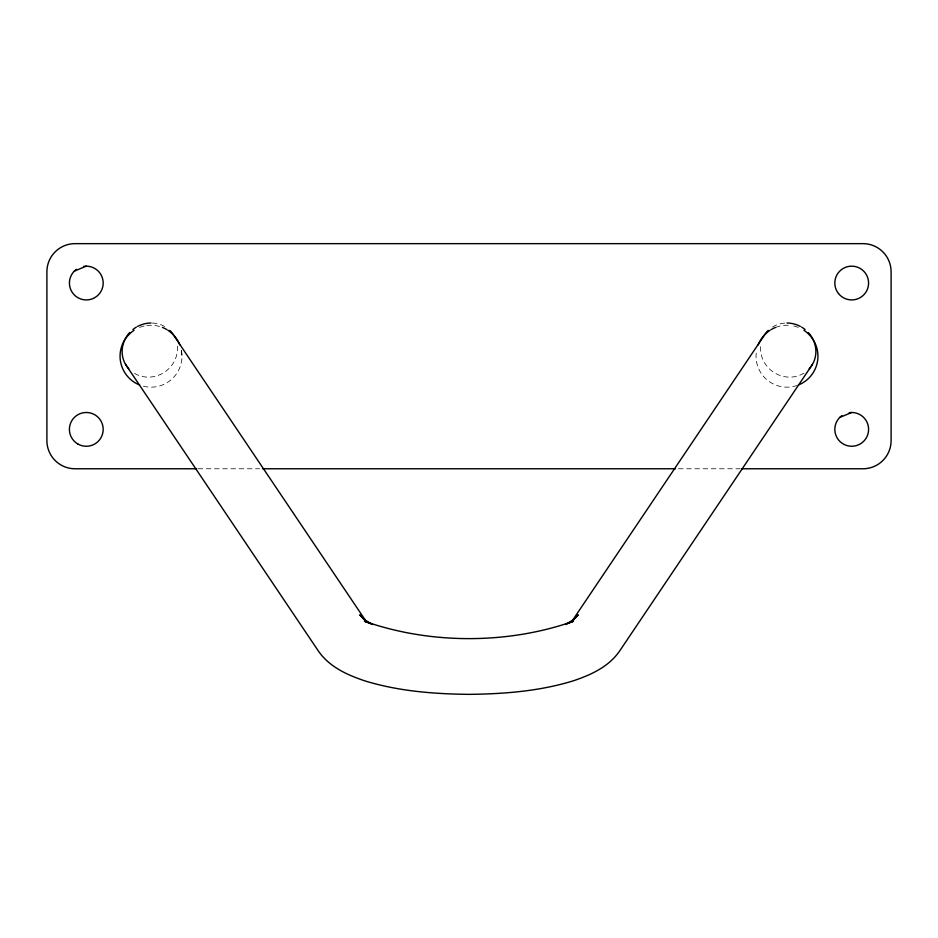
<?xml version="1.0" encoding="UTF-8"?>
<svg xmlns="http://www.w3.org/2000/svg" width="938" height="938" viewBox="0 0 938 938"><rect width="100%" height="100%" fill="white"/><g stroke="black" fill="none" stroke-linecap="round" stroke-linejoin="round"><path stroke-width="0.7" stroke-dasharray="4.69 3.52" d="M198.059 468.766L259.568 468.766M678.432 468.766L739.941 468.766M181.456 350.578L181.972 356.206M797.253 385.412A30.954 30.954 0 0 1 756.544 350.578M775.585 327.432A30.954 30.954 0 0 1 791.215 325.545M793.783 326.014A30.954 30.954 0 0 1 798.379 327.432M181.421 350.413A30.954 30.954 0 0 1 140.747 385.412M139.621 327.432A30.954 30.954 0 0 1 144.218 326.014M146.785 325.545A30.954 30.954 0 0 1 162.415 327.432M803.972 373.113A28.14 26.569 33.9 0 1 774.237 372.667A28.14 26.569 33.9 0 1 760.695 346.075M772.478 327.034A28.14 26.569 33.9 0 1 785.645 323.035M177.305 346.075A28.14 26.569 -33.9 0 1 163.118 373.054A28.14 26.569 -33.9 0 1 132.844 372.327M152.355 323.035A28.14 26.569 -33.9 0 1 165.522 327.034"/><path stroke-width="1.41" d="M571.734 621.566L764.001 335.769A28.14 26.569 33.9 0 1 768.163 330.422M812.449 364.378L619.373 651.394C608.316 667.07 590.823 674.926 573.2 680.859C539.526 691.212 504.069 693.991 469 694.355C433.931 693.991 398.474 691.212 364.8 680.859C347.177 674.926 329.684 667.07 318.627 651.394L125.551 364.378M571.828 621.788L578.218 614.836L573.27 619.83L565.391 624.52L573.54 621.226C507.939 644.418 430.061 644.418 364.46 621.226L372.609 624.52L364.73 619.83L359.782 614.836L366.172 621.788M74.36 271.105L86.296 266.158M839.768 417.433L851.704 412.486M196.593 468.766L75.04 468.766A28.14 28.14 0 0 1 46.9 440.626L46.9 271.786A28.14 28.14 0 0 1 75.04 243.646L862.96 243.646A28.14 28.14 0 0 1 891.1 271.786L891.1 440.626A28.14 28.14 0 0 1 862.96 468.766L741.407 468.766M262.499 468.766L675.501 468.766M366.266 621.566L173.999 335.769A28.14 26.569 -33.9 0 0 169.837 330.422M83.763 266.357A16.884 16.884 0 0 1 102.793 286.665A16.884 16.884 0 0 1 77.01 297.147A16.884 16.884 0 0 1 76.447 269.335M803.925 330.305A30.954 30.954 0 0 1 798.379 384.99M758.197 344.821A30.954 30.954 0 0 1 770.039 330.305M771.106 329.637A30.954 30.954 0 0 1 775.585 327.432M139.621 384.99A30.954 30.954 0 0 1 134.075 330.305M162.415 327.432A30.954 30.954 0 0 1 166.894 329.637M167.961 330.305A30.954 30.954 0 0 1 179.803 344.821M849.171 412.685A16.884 16.884 0 0 1 868.201 432.993A16.884 16.884 0 0 1 842.418 443.475A16.884 16.884 0 0 1 841.855 415.663M786.959 323.012A28.14 26.569 33.9 0 1 800.349 326.412M801.58 327.092A28.14 26.569 33.9 0 1 805.097 329.531M808.275 332.498A28.14 26.569 33.9 0 1 809.236 368.74M128.764 368.74A28.14 26.569 -33.9 0 1 129.725 332.498M132.903 329.531A28.14 26.569 -33.9 0 1 136.42 327.092M137.652 326.412A28.14 26.569 -33.9 0 1 151.041 323.012M77.854 444.002A16.884 16.884 0 0 0 103.18 429.37A16.884 16.884 0 0 0 77.854 414.748A16.884 16.884 0 0 0 77.854 444.002M838.478 293.535A16.884 16.884 0 0 0 867.404 289.256A16.884 16.884 0 0 0 849.242 266.345A16.884 16.884 0 0 0 838.478 293.535"/></g></svg>
